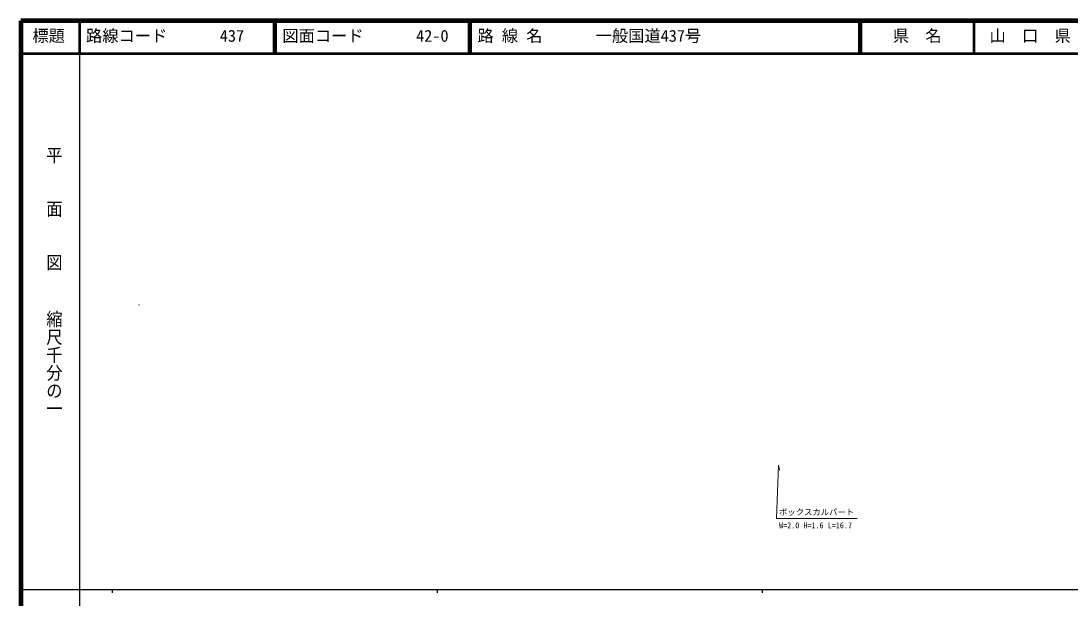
# Model space of a CAD drawing. Units: millimetres on the paper, with parts at other scales. Extents: x 40 to 680, y 20 to 380.
# Drawn here: x 40 to 362.6, y 202.4 to 380 of the extents above; entities that cross this region are included whole.
import ezdxf
from ezdxf.enums import TextEntityAlignment as Align

# ---------------------------------------------------------------- set-up
doc = ezdxf.new("R2010")
doc.units = ezdxf.units.MM
for name, color, linetype, lineweight in [('M-OTRS', 6, 'Continuous', 25), ('M-STR-HTXT', 7, 'Continuous', 13), ('M-TTL', 2, 'Continuous', 140), ('M-TTL-BAND', 7, 'Continuous', 25), ('M-TTL-LINE', 7, 'Continuous', 50)]:
    doc.layers.add(name, color=color, linetype=linetype, lineweight=lineweight)
doc.layers.add('M-TTL-TXT', color=7, linetype='Continuous')
doc.styles.add('@ＭＳ ゴシック', font='')
doc.styles.add('ＭＳ ゴシック', font='')
doc.styles.get('@ＭＳ ゴシック').set_extended_font_data('@MS Gothic')
doc.styles.get('ＭＳ ゴシック').set_extended_font_data('MS Gothic')

msp = doc.modelspace()

# ---------------------------------------------------------------- linework, layer by layer
at = {"layer": 'M-OTRS'}
for radius in [0.0313, 0.025, 0.0188, 0.0125, 0.0063]:
    msp.add_circle((76.288, 292.632), radius, dxfattribs=at)
at = {"layer": 'M-STR-HTXT'}
msp.add_line((272.935, 243.29), (273.307, 241.778), dxfattribs=at)
msp.add_lwpolyline([(272.935, 243.29), (272.406, 226.873), (297.159, 226.873)], dxfattribs=at)
at = {"layer": 'M-TTL'}
for p, q in [((40, 380), (40, 20)), ((680, 380), (40, 380))]:
    msp.add_line(p, q, dxfattribs=at)
at = {"layer": 'M-TTL-BAND'}
for p, q in [((58, 370), (58, 20)), ((40, 205), (579, 205)), ((68, 205), (68, 204)), ((168, 205), (168, 204)), ((268, 205), (268, 204))]:
    msp.add_line(p, q, dxfattribs=at)
at = {"layer": 'M-TTL-LINE'}
for p, q in [((58, 380), (58, 370)), ((117.75, 380), (117.75, 370)), ((118.25, 380), (118.25, 370)), ((177.75, 380), (177.75, 370)), ((178.25, 380), (178.25, 370)), ((297.75, 380), (297.75, 370)), ((298.25, 380), (298.25, 370)), ((333, 380), (333, 370)), ((40, 370), (680, 370))]:
    msp.add_line(p, q, dxfattribs=at)

# ---------------------------------------------------------------- texts
at = {"layer": 'M-STR-HTXT', "style": 'ＭＳ ゴシック'}
for s, p in [('ボックスカルバート', (273.143, 227.373)), ('W=2.0 H=1.6 L=16.7', (273.143, 223.318))]:
    msp.add_text(s, height=1.833, dxfattribs=at).set_placement(p, align=Align.BOTTOM_LEFT)
at = {"layer": 'M-TTL-BAND', "style": '@ＭＳ ゴシック', "width": 1.1}
for s, p in [('平\u3000\u3000面\u3000\u3000図', (47.277, 341.475)), ('縮尺千分の一', (47.277, 291.03))]:
    msp.add_text(s, height=3.666, rotation=270, dxfattribs=at).set_placement(p, align=Align.BOTTOM_LEFT)
at = {"layer": 'M-TTL-TXT', "style": 'ＭＳ ゴシック'}
for s, p in [('標題', (43.5, 372.5)), ('路線コード', (60, 372.5)), ('図面コード', (120.38, 372.5)), ('路 線 名', (180.38, 372.5)), ('一般国道437号', (216.734, 372.5)), ('県\u3000名', (308.125, 372.5)), ('山\u3000口\u3000県', (337.875, 372.5)), ('437', (101.142, 372.5)), ('42-0', (161.521, 372.5))]:
    msp.add_text(s, height=3.666, dxfattribs=at).set_placement(p, align=Align.BOTTOM_LEFT)

doc.saveas('drawing.dxf')
